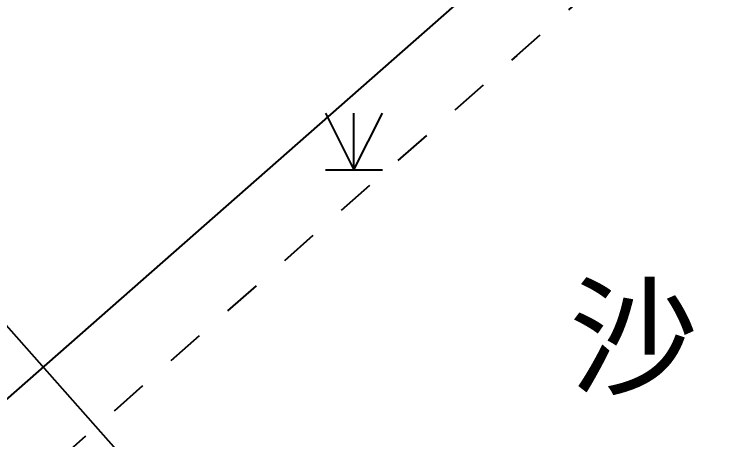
# Model space of a CAD drawing. Extents: x 99002 to 478558, y 2449839 to 2450453.
# Drawn here: x 478500.66 to 478510.23, y 2450316.86 to 2450322.47 of the extents above; entities that cross this region are included whole.
import ezdxf
from ezdxf.enums import TextEntityAlignment as Align

# ---------------------------------------------------------------- set-up
doc = ezdxf.new("R2010")
doc.units = 0
doc.header["$LTSCALE"] = 0.5
doc.linetypes.add('X6', pattern=[2, 1, -1])
doc.layers.get('0').update_dxf_attribs({"linetype": 'CONTINUOUS'})
for name, color, linetype in [('DLSS', 4, 'CONTINUOUS'), ('DMTZ', 3, 'CONTINUOUS'), ('GCD', 1, 'CONTINUOUS'), ('JMD', 6, 'CONTINUOUS'), ('ZBTZ', 3, 'CONTINUOUS'), ('用地红线', 10, 'CONTINUOUS')]:
    doc.layers.add(name, color=color, linetype=linetype)
doc.styles.add('方正中等线简体', font='FZZDXJW.TTF')
doc.styles.add('细等线体', font='FZXDXJW.TTF', dxfattribs={"width": 0.8})
doc.linetypes.add('444', pattern='A,4.5,[145,AAA.SHX,S=1,R=0,X=0,Y=1],4.5,-0.5,[146,AAA.SHX,S=1,R=0,X=0,Y=0],-0.5', length=10)

# ---------------------------------------------------------------- blocks, each defined once
blk = doc.blocks.new('gc124')
for p, q in [((-0.75, 1.5), (0, 0)), ((0, 0), (0, 1.5)), ((0, 0), (0.75, 1.5)), ((-0.75, 0), (0.75, 0))]:
    blk.add_line(p, q)
blk = doc.blocks.new('GC200')
at = {"linetype": 'Continuous', "const_width": 0.2, "flags": 128}
blk.add_lwpolyline([(-0.1, 0, 1), (0.1, 0, 1)], format="xyb", close=True, dxfattribs=at)

msp = doc.modelspace()

# ---------------------------------------------------------------- linework, layer by layer
at = {"layer": 'DLSS', "color": 4, "linetype": 'X6', "flags": 128}
msp.add_lwpolyline([(478536.0421, 2450347.3879), (478507.2809, 2450321.9304), (478464.6843, 2450284.2891), (478445.12, 2450266.9157), (478444.7588, 2450266.6309), (478444.5927, 2450266.4663), (478441.9244, 2450264.2549), (478434.0811, 2450257.3122), (478415.4929, 2450240.8015), (478404.8642, 2450231.3364), (478400.2597, 2450227.2784), (478387.6457, 2450216.1019), (478353.2867, 2450185.5388), (478338.0014, 2450171.9498), (478321.9292, 2450157.6298), (478302.4301, 2450140.4633), (478299.6017, 2450137.922), (478275.525, 2450116.5855), (478255.2339, 2450098.5801), (478253.8698, 2450097.824)], dxfattribs=at)
at = {"layer": 'JMD', "color": 6, "linetype": '444', "flags": 128}
msp.add_lwpolyline([(478536.0437, 2450348.6319), (478456.5187, 2450278.6459)], dxfattribs=at)
at = {"layer": '用地红线', "color": 10, "linetype": 'Continuous', "lineweight": -2}
msp.add_line((478507.3503, 2450310.6851), (478497.1437, 2450322.207), dxfattribs=at)

# ---------------------------------------------------------------- block references
at = {"layer": 'GCD', "color": 1, "linetype": 'Continuous'}
ref = msp.add_blockref('GC200', (478506.6368, 2450321.1373, 3.223), dxfattribs=dict(at, xscale=4.876000004212864e-06, yscale=4.876000004212864e-06, zscale=4.876000004212864e-06))
ref.add_attrib('height', '3.22', dxfattribs={"linetype": 'Continuous', "height": 0.00000975, "style": '方正中等线简体', "width": 0.8}).set_placement((478507.2368, 2450320.6373, 3.223), align=Align.MIDDLE_LEFT)
at = {"layer": 'ZBTZ', "color": 3, "linetype": 'Continuous', "xscale": 0.5, "yscale": 0.5}
msp.add_blockref('gc124', (478505.1335, 2450320.4219), dxfattribs=at)

# ---------------------------------------------------------------- texts
at = {"layer": 'DMTZ', "color": 3, "linetype": 'Continuous', "style": '细等线体'}
msp.add_text('沙', height=1.25, rotation=0.01544, dxfattribs=at).set_placement((478507.9739, 2450317.5932))

doc.saveas('drawing.dxf')
